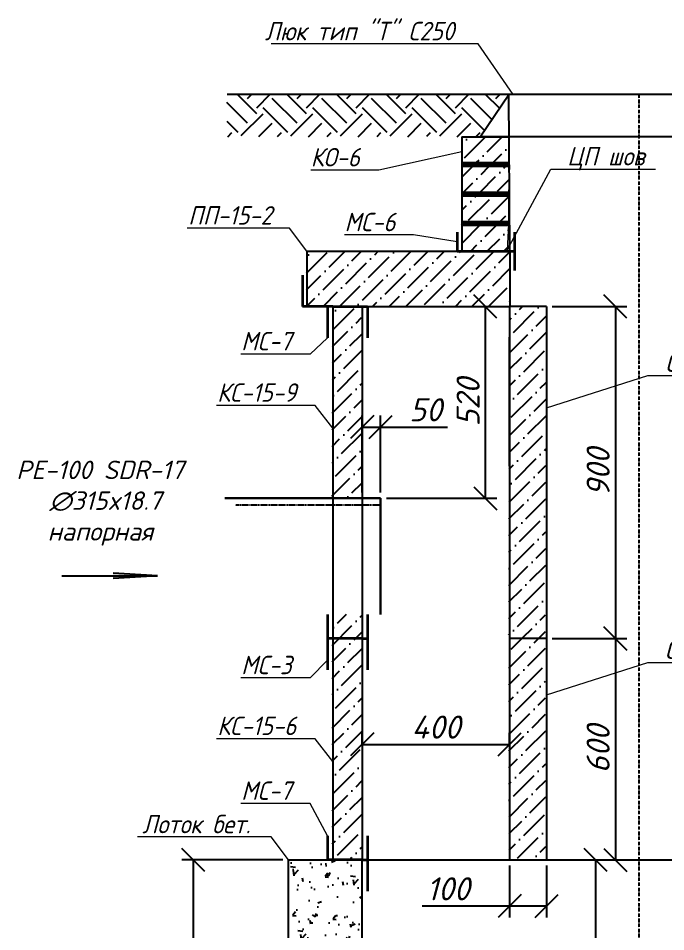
# Model space of a CAD drawing. Header units: millimetres. Extents: x 41890028 to 44740435, y 21258419 to 23626306.
# Drawn here: x 42554760 to 42589883, y 22032759 to 22082279 of the extents above; entities that cross this region are included whole.
import ezdxf
from ezdxf import colors
from ezdxf.entities.mleader import LeaderData, LeaderLine
from ezdxf.math import Vec2, Vec3

# ---------------------------------------------------------------- set-up
doc = ezdxf.new("R2010")
doc.units = ezdxf.units.MM
doc.linetypes.add('ACAD_ISO10W100', pattern=[18.5, 12, -3, 0.5, -3])
doc.linetypes.add('DASHED', pattern=[0.75, 0.5, -0.25])
doc.layers.add('ВК_К1_текст', color=34, linetype='Continuous')
doc.styles.add('note', font='isocpeur.ttf', dxfattribs={"width": 0.9, "oblique": 15})
doc.styles.get("Standard").update_dxf_attribs({"font": 'isocpeui.ttf'})
doc.dimstyles.new('ISO-25', dxfattribs={"dimtxt": 2.5, "dimasz": 2.5, "dimexe": 1.25, "dimexo": 0.625, "dimtad": 1, "dimtxsty": 'Standard', "dimcen": 2.5, "dimadec": 0, "dimazin": 0, "dimtfac": 1, "dimtmove": 0, "dimatfit": 3, "dimfxl": 1, "dimarcsym": 0})
pattern_1 = [(45, (-809614603.9085054, -416701475.3945185), (336.7596045400934, 1234.785216647009), [1587.5, -317.5, 0, -317.5])]
pattern_2 = [(45, (-809614603.9085054, -416699735.3945186), (336.7596045400934, 1234.785216647009), [1587.5, -317.5, 0, -317.5])]

# ---------------------------------------------------------------- blocks, each defined once
blk = doc.blocks.new('_Oblique')
at = {"color": 0, "linetype": 'ByBlock', "lineweight": -2}
blk.add_line((-0.5, -0.5), (0.5, 0.5), dxfattribs=at)
blk = doc.blocks.new('*D92')
at = {"color": 0, "lineweight": -2, "transparency": 16777216}
for p, q in [((42573415.75092819, 22042926.60467327), (42573415.75092819, 22043540.99379474)), ((42581415.75092819, 22042926.60467327), (42581415.75092819, 22043540.99379474)), ((42573415.75092819, 22042915.99379474), (42581415.75092819, 22042915.99379474))]:
    blk.add_line(p, q, dxfattribs=at)
at = {"layer": 'Defpoints', "color": 0, "transparency": 16777216}
for p in [(42573415.75092819, 22042614.10467327), (42581415.75092819, 22042915.99379474), (42581415.75092819, 22042614.10467327)]:
    blk.add_point(p, dxfattribs=at)
at = {"color": 0, "lineweight": -2, "transparency": 16777216, "xscale": 1250, "yscale": 1250, "zscale": 1250, "rotation": 180}
blk.add_blockref('_Oblique', (42573415.75092819, 22042915.99379474), dxfattribs=at)
at = {"color": 0, "lineweight": -2, "transparency": 16777216, "xscale": 1250, "yscale": 1250, "zscale": 1250}
blk.add_blockref('_Oblique', (42581415.75092819, 22042915.99379474), dxfattribs=at)
at = {"color": 0, "transparency": 16777216, "insert": (42577415.75092819, 22043853.49379474), "char_height": 1250, "attachment_point": 5}
blk.add_mtext('400', dxfattribs=at)
blk = doc.blocks.new('*D87')
at = {"color": 0, "lineweight": -2, "transparency": 16777216}
for p, q in [((42572128.25092819, 22066654.7186327), (42580723.78521302, 22066654.7186327)), ((42580098.78521302, 22056254.71863282), (42580098.78521302, 22066654.7186327)), ((42574728.25092819, 22056254.71863282), (42580723.78521302, 22056254.71863282))]:
    blk.add_line(p, q, dxfattribs=at)
at = {"layer": 'Defpoints', "color": 0, "transparency": 16777216}
for p in [(42571815.75092819, 22066654.7186327), (42580098.78521302, 22066654.7186327), (42574415.75092819, 22056254.71863282)]:
    blk.add_point(p, dxfattribs=at)
at = {"color": 0, "lineweight": -2, "transparency": 16777216, "xscale": 1250, "yscale": 1250, "zscale": 1250}
for p, rotation in [((42580098.78521302, 22066654.7186327), 90), ((42580098.78521302, 22056254.71863282), 270)]:
    blk.add_blockref('_Oblique', p, dxfattribs=dict(at, rotation=rotation))
at = {"color": 0, "transparency": 16777216, "insert": (42579161.28521302, 22061454.71863277), "char_height": 1250, "attachment_point": 5, "rotation": 90}
blk.add_mtext('520', dxfattribs=at)
blk = doc.blocks.new('*D88')
at = {"color": 0, "lineweight": -2, "transparency": 16777216}
for p, q in [((42573415.75092807, 22056567.17167396), (42573415.75092807, 22060741.38833845)), ((42574415.75092819, 22056567.21863282), (42574415.75092819, 22060741.38833845)), ((42573415.75092807, 22060116.38833845), (42574415.75092819, 22060116.38833845)), ((42574415.75092819, 22060116.38833845), (42578039.8039585, 22060116.38833845))]:
    blk.add_line(p, q, dxfattribs=at)
at = {"layer": 'Defpoints', "color": 0, "transparency": 16777216}
for p in [(42574415.75092819, 22060116.38833845), (42573415.75092807, 22056254.67167396), (42574415.75092819, 22056254.71863282)]:
    blk.add_point(p, dxfattribs=at)
at = {"color": 0, "lineweight": -2, "transparency": 16777216, "xscale": 1250, "yscale": 1250, "zscale": 1250, "rotation": 180}
blk.add_blockref('_Oblique', (42573415.75092807, 22060116.38833845), dxfattribs=at)
at = {"color": 0, "lineweight": -2, "transparency": 16777216, "xscale": 1250, "yscale": 1250, "zscale": 1250}
blk.add_blockref('_Oblique', (42574415.75092819, 22060116.38833845), dxfattribs=at)
at = {"color": 0, "transparency": 16777216, "insert": (42576852.77744334, 22061053.88833845), "char_height": 1250, "attachment_point": 5}
blk.add_mtext('50', dxfattribs=at)
blk = doc.blocks.new('*D91')
at = {"color": 0, "lineweight": -2, "transparency": 16777216}
for p, q in [((42583728.25092819, 22036654.71863264), (42586704.591216, 22036654.71863264)), ((42586079.591216, 22036654.71863264), (42586079.591216, 22019665.73949802)), ((42583728.25092819, 22019665.73949802), (42586704.591216, 22019665.73949802))]:
    blk.add_line(p, q, dxfattribs=at)
at = {"layer": 'Defpoints', "color": 0, "transparency": 16777216}
for p in [(42583415.75092819, 22036654.71863264), (42583415.75092819, 22019665.73949802), (42586079.591216, 22019665.73949802)]:
    blk.add_point(p, dxfattribs=at)
at = {"color": 0, "lineweight": -2, "transparency": 16777216, "xscale": 1250, "yscale": 1250, "zscale": 1250}
for p, rotation in [((42586079.591216, 22036654.71863264), 90), ((42586079.591216, 22019665.73949802), 270)]:
    blk.add_blockref('_Oblique', p, dxfattribs=dict(at, rotation=rotation))
at = {"color": 0, "transparency": 16777216, "insert": (42585142.09121599, 22028160.22906534), "char_height": 1250, "attachment_point": 5, "rotation": 90}
blk.add_mtext('850', dxfattribs=at)
blk = doc.blocks.new('*D95')
at = {"color": 0, "lineweight": -2, "transparency": 16777216}
for p, q in [((42583728.25092819, 22066654.7186327), (42587776.45117894, 22066654.7186327)), ((42587151.45117894, 22066654.7186327), (42587151.45117894, 22048654.7186327)), ((42583728.25092819, 22048654.7186327), (42587776.45117894, 22048654.7186327))]:
    blk.add_line(p, q, dxfattribs=at)
at = {"layer": 'Defpoints', "color": 0, "transparency": 16777216}
for p in [(42583415.75092819, 22066654.7186327), (42583415.75092819, 22048654.7186327), (42587151.45117894, 22048654.7186327)]:
    blk.add_point(p, dxfattribs=at)
at = {"color": 0, "lineweight": -2, "transparency": 16777216, "xscale": 1250, "yscale": 1250, "zscale": 1250}
for p, rotation in [((42587151.45117894, 22066654.7186327), 90), ((42587151.45117894, 22048654.7186327), 270)]:
    blk.add_blockref('_Oblique', p, dxfattribs=dict(at, rotation=rotation))
at = {"color": 0, "transparency": 16777216, "insert": (42586213.95117893, 22057654.71863271), "char_height": 1250, "attachment_point": 5, "rotation": 90}
blk.add_mtext('900', dxfattribs=at)
blk = doc.blocks.new('*D96')
at = {"color": 0, "lineweight": -2, "transparency": 16777216}
for p, q in [((42583728.25092819, 22048654.7186327), (42587776.45117894, 22048654.7186327)), ((42587151.45117894, 22048654.7186327), (42587151.45117894, 22036654.7186327)), ((42583728.25092819, 22036654.7186327), (42587776.45117894, 22036654.7186327))]:
    blk.add_line(p, q, dxfattribs=at)
at = {"layer": 'Defpoints', "color": 0, "transparency": 16777216}
for p in [(42583415.75092819, 22048654.7186327), (42583415.75092819, 22036654.7186327), (42587151.45117894, 22036654.7186327)]:
    blk.add_point(p, dxfattribs=at)
at = {"color": 0, "lineweight": -2, "transparency": 16777216, "xscale": 1250, "yscale": 1250, "zscale": 1250}
for p, rotation in [((42587151.45117894, 22048654.7186327), 90), ((42587151.45117894, 22036654.7186327), 270)]:
    blk.add_blockref('_Oblique', p, dxfattribs=dict(at, rotation=rotation))
at = {"color": 0, "transparency": 16777216, "insert": (42586213.95117893, 22042654.71863271), "char_height": 1250, "attachment_point": 5, "rotation": 90}
blk.add_mtext('600', dxfattribs=at)
blk = doc.blocks.new('*D97')
at = {"color": 0, "lineweight": -2, "transparency": 16777216}
for p, q in [((42569103.25092819, 22036654.7186327), (42563632.29902676, 22036654.7186327)), ((42564257.29902676, 22015654.7186327), (42564257.29902676, 22036654.7186327)), ((42569103.25092807, 22015654.7186327), (42563632.29902676, 22015654.7186327))]:
    blk.add_line(p, q, dxfattribs=at)
at = {"layer": 'Defpoints', "color": 0, "transparency": 16777216}
for p in [(42564257.29902676, 22036654.7186327), (42569415.75092819, 22036654.7186327), (42569415.75092807, 22015654.7186327)]:
    blk.add_point(p, dxfattribs=at)
at = {"color": 0, "lineweight": -2, "transparency": 16777216, "xscale": 1250, "yscale": 1250, "zscale": 1250}
for p, rotation in [((42564257.29902676, 22036654.7186327), 90), ((42564257.29902676, 22015654.7186327), 270)]:
    blk.add_blockref('_Oblique', p, dxfattribs=dict(at, rotation=rotation))
at = {"color": 0, "transparency": 16777216, "insert": (42563319.79902675, 22026154.71863271), "char_height": 1250, "attachment_point": 5, "rotation": 90}
blk.add_mtext('1050', dxfattribs=at)
blk = doc.blocks.new('_None')
blk = doc.blocks.new('*D93')
at = {"color": 0, "lineweight": -2, "transparency": 16777216}
for p, q in [((42581415.75092819, 22036342.2186327), (42581415.75092819, 22033522.07237059)), ((42583415.75092819, 22036342.2186327), (42583415.75092819, 22033522.07237059)), ((42581415.75092819, 22034147.07237059), (42576677.5880494, 22034147.07237059)), ((42583415.75092819, 22034147.07237059), (42581415.75092819, 22034147.07237059))]:
    blk.add_line(p, q, dxfattribs=at)
at = {"layer": 'Defpoints', "color": 0, "transparency": 16777216}
for p in [(42581415.75092819, 22036654.7186327), (42583415.75092819, 22036654.7186327), (42583415.75092819, 22034147.07237059)]:
    blk.add_point(p, dxfattribs=at)
at = {"color": 0, "lineweight": -2, "transparency": 16777216, "xscale": 1250, "yscale": 1250, "zscale": 1250, "rotation": 180}
blk.add_blockref('_Oblique', (42581415.75092819, 22034147.07237059), dxfattribs=at)
at = {"color": 0, "lineweight": -2, "transparency": 16777216, "xscale": 1250, "yscale": 1250, "zscale": 1250}
blk.add_blockref('_Oblique', (42583415.75092819, 22034147.07237059), dxfattribs=at)
at = {"color": 0, "transparency": 16777216, "insert": (42578072.47441304, 22035084.57237059), "char_height": 1250, "attachment_point": 5}
blk.add_mtext('100', dxfattribs=at)

msp = doc.modelspace()

# ---------------------------------------------------------------- hatches: boundary and pattern name
at = {"transparency": 33554534}
h = msp.add_hatch(dxfattribs=at)
h.set_pattern_fill('EARTH', color=256, scale=300, angle=45)
h.set_pattern_definition([(45, (-809614603.9085054, -416701475.3945185), (2.842170943040401e-13, 2694.076836320746), [1905, -1905]), (45, (-809615109.0479122, -416700970.2551117), (2.842170943040401e-13, 2694.076836320746), [1905, -1905]), (45, (-809615614.187319, -416700465.1157049), (2.842170943040401e-13, 2694.076836320746), [1905, -1905]), (135, (-809615614.187319, -416700128.3561003), (-2694.076836320746, 2.842170943040401e-13), [1905, -1905]), (135, (-809615109.0479122, -416699623.2166935), (-2694.076836320746, 2.842170943040401e-13), [1905, -1905]), (135, (-809614603.9085054, -416699118.0772867), (-2694.076836320746, 2.842170943040401e-13), [1905, -1905])])
h.paths.add_polyline_path([(42579815.75092819, 22075854.71863282), (42581375.55911306, 22078154.71863282), (42566091.97378746, 22078154.71863282), (42566091.97378746, 22075854.71863282)])
at = {"transparency": 33554539}
h = msp.add_hatch(dxfattribs=at)
h.set_pattern_fill('ANSI36', color=256, scale=200)
h.set_pattern_definition([(45, (5031.486268930137, 0), (336.7596045400934, 1234.785216647009), [1587.5, -317.5, 0, -317.5])])
h.paths.add_polyline_path([(42581433.39195135, 22069654.7186327), (42581423.86654269, 22071054.7186327), (42578825.73568252, 22071054.7186327), (42578825.73568252, 22069654.7186327)])
h.paths.add_polyline_path([(42581422.50577003, 22071254.71863282), (42581412.98036136, 22072654.7186327), (42578825.73568252, 22072654.7186327), (42578825.73568252, 22071254.7186327)])
h.paths.add_polyline_path([(42578825.73568252, 22074254.7186327), (42578825.73568252, 22072854.7186327), (42581411.6195887, 22072854.71863264), (42581402.09418004, 22074254.7186327)])
h.paths.add_polyline_path([(42578825.73568252, 22075854.7186327), (42578825.73568252, 22074454.7186327), (42581400.73340737, 22074454.71863282), (42581391.20799872, 22075854.71863282)])
h = msp.add_hatch()
h.set_pattern_fill('ANSI31', color=256, scale=20)
h.set_pattern_definition([(45, (-809614603.9085054, -416701475.3945185), (-44.90128060534576, 44.90128060534577), [])])
h.paths.add_polyline_path([(42581400.73340729, 22074454.71863282), (42578825.73568252, 22074454.7186327), (42578825.73568252, 22074254.7186327), (42581402.09418002, 22074254.7186327)])
h.paths.add_polyline_path([(42581411.61958876, 22072854.71863264), (42578825.73568252, 22072854.7186327), (42578825.73568252, 22072654.7186327), (42581412.98036125, 22072654.7186327)])
h.paths.add_polyline_path([(42581422.50577, 22071254.71863282), (42578825.73568252, 22071254.7186327), (42578825.73568252, 22071054.7186327), (42581423.86654273, 22071054.7186327)])
h = msp.add_hatch(dxfattribs=at)
h.set_pattern_fill('ANSI36', color=256, scale=200)
h.set_pattern_definition(pattern_1)
h.paths.add_polyline_path([(42581433.39195135, 22066654.71863264), (42581433.39195135, 22069654.71863258), (42570415.75092819, 22069654.71863264), (42570415.75092819, 22066654.71863264)])
h.paths.add_polyline_path([(42595415.75092819, 22069654.71863264), (42595415.75092819, 22066654.71863264), (42606415.75092819, 22066654.71863264), (42606415.75092819, 22069654.71863264)])
h = msp.add_hatch(dxfattribs=at)
h.set_pattern_fill('ANSI36', color=256, scale=200)
h.set_pattern_definition(pattern_1)
h.paths.add_polyline_path([(42573415.75092807, 22066654.7186327), (42571815.75092807, 22066654.7186327), (42571815.75092807, 22056254.57190299), (42573415.75092807, 22056254.66219825)])
h.paths.add_polyline_path([(42573415.75092807, 22049954.71863282), (42571815.75092807, 22049954.71863282), (42571815.75092807, 22048654.7186327), (42573415.75092807, 22048654.7186327)])
h.paths.add_polyline_path([(42573415.75092807, 22048654.7186327), (42571815.75092807, 22048654.7186327), (42571815.75092807, 22036654.7186327), (42573415.75092807, 22036654.7186327)])
h = msp.add_hatch(dxfattribs=at)
h.set_pattern_fill('ANSI36', color=256, scale=200)
h.set_pattern_definition(pattern_2)
h.paths.add_polyline_path([(42583415.75092819, 22066654.7186327), (42581415.75092819, 22066654.7186327), (42581415.75092819, 22048654.71863264), (42583415.75092819, 22048654.71863264)])
h = msp.add_hatch()
h.set_pattern_fill('ANSI31', color=256, scale=1.066666666666667)
h.set_pattern_definition([(44.99999999999999, (41132879.22255984, 17063383.97369707), (-0.09428090415820634, 0.09428090415820635), [])])
h.paths.add_polyline_path([(42562311.79059461, 22052054.91738898), (42559905.86398867, 22052054.91738898), (42559905.86398867, 22051910.80637688)])
h.paths.add_polyline_path([(42559905.86398867, 22052199.02840102), (42559905.86398867, 22052054.91738898), (42562311.79059461, 22052054.91738898)])
h = msp.add_hatch(dxfattribs=at)
h.set_pattern_fill('ANSI36', color=256, scale=200)
h.set_pattern_definition(pattern_2)
h.paths.add_polyline_path([(42583415.75092819, 22048654.71863264), (42581415.75092819, 22048654.71863264), (42581415.75092819, 22036654.71863264), (42583415.75092819, 22036654.71863264)])
at = {"transparency": 33554567}
h = msp.add_hatch(dxfattribs=at)
h.set_pattern_fill('AR-CONC', color=256, scale=12)
h.set_pattern_definition([(49.99999999999999, (-809614603.9085054, -416701475.3945185), (2186.216027952048, -191.269026466837), [228.6, -2514.6]), (355, (-809614603.9085054, -416701475.3945185), (-422.9210570996321, 2292.682142868422), [182.88, -2011.68701004]), (100.4514447, (-809614421.7244214, -416701491.3335605), (1763.294965084239, 2101.413022946341), [194.2801056, -2137.0829352]), (46.18420000000002, (-809614603.9085054, -416700865.7945185), (3252.948490705558, -504.5079351927257), [342.8999999999995, -3771.899999999996]), (96.63555760999992, (-809614332.8297055, -416700907.8365185), (2848.849608618036, 2969.113495172658), [291.42027768, -3205.62729792]), (351.1841511700001, (-809614603.9085054, -416700865.7945185), (2848.849608779724, 2969.113495026391), [274.31960484, -3017.51678304]), (21, (-809614299.1085055, -416701018.1945185), (1819.37269522959, -1227.182378245051), [228.6, -2514.6]), (326.0000000000001, (-809614299.1085055, -416701018.1945185), (741.6243401717647, 2210.255593467831), [182.88, -2011.68]), (71.45144499999999, (-809614147.4941143, -416701120.4597173), (2560.997031344594, 983.0732266308628), [194.2801056, -2137.0792512]), (37.50000000000001, (-809614603.9085054, -416701475.3945185), (37.0632390071018, 1014.660466477837), [0, -1987.296, 0, -2042.16, 0, -2019.3]), (7.499999999999999, (-809614603.9085054, -416701475.3945185), (801.8359501236689, 1202.166897817434), [0, -1164.336, 0, -1941.576, 0, -769.62]), (327.5, (-809615283.6125054, -416701475.3945185), (1627.087142002457, -68.74492791208132), [0, -762, 0, -2377.44, 0, -3154.679999999999]), (317.5, (-809615588.4125054, -416701475.3945185), (1777.550176632217, 305.1178923999963), [0, -990.5999999999999, 0, -1578.864, 0, -2240.28])])
h.paths.add_polyline_path([(42569415.75092807, 22015654.7186327), (42588415.75092819, 22015654.7186327), (42588415.75092819, 22019498.84597242), (42584415.75092819, 22019665.73949802), (42584403.27030328, 22019665.73949802), (42584403.27030328, 22019286.20302165), (42573415.75092819, 22019286.20302165), (42573415.75092819, 22019665.73949802), (42573415.75092819, 22036654.7186327), (42569415.75092807, 22036654.7186327)])

# ---------------------------------------------------------------- linework, layer by layer
for p, q in [((42579815.75092819, 22078154.71863282), (42566091.97378746, 22078154.71863282)), ((42597015.75092819, 22078154.71863282), (42579815.75092819, 22078154.71863282)), ((42579815.75092819, 22075854.71863282), (42581375.55911306, 22078154.71863282)), ((42581433.39195135, 22069654.71863264), (42581375.55911306, 22078154.71863282)), ((42578825.73568252, 22075854.7186327), (42578825.73568252, 22069654.71863264)), ((42578825.73568252, 22075854.7186327), (42581400.73340765, 22075854.71863282)), ((42597015.75092819, 22075854.71863282), (42579815.75092819, 22075854.71863282)), ((42578825.73568252, 22074454.7186327), (42581400.73340765, 22074454.71863282)), ((42578825.73568252, 22074254.7186327), (42581402.09418014, 22074254.7186327)), ((42578825.73568252, 22072854.7186327), (42581411.61958888, 22072854.71863264)), ((42578825.73568252, 22072654.7186327), (42581412.98036161, 22072654.7186327)), ((42578825.73568252, 22071254.7186327), (42581422.50577024, 22071254.71863282)), ((42578825.73568252, 22071054.7186327), (42581423.86654285, 22071054.7186327)), ((42570415.75092819, 22069654.71863264), (42581433.39195147, 22069654.71863264)), ((42570415.75092819, 22069654.71863264), (42570415.75092819, 22066654.71863264)), ((42571815.75092807, 22069654.7186327), (42581433.39195135, 22069654.7186327)), ((42581433.39195135, 22069654.71863264), (42581433.39195135, 22066654.71863264)), ((42570415.75092819, 22066654.71863264), (42581433.39195135, 22066654.71863264)), ((42571815.75092807, 22066654.7186327), (42571815.75092807, 22036654.71863264)), ((42573415.75092807, 22066654.71863264), (42573415.75092807, 22036654.71863264)), ((42581415.75092819, 22066654.7186327), (42581415.75092819, 22048654.7186327)), ((42583415.75092819, 22066654.7186327), (42581415.75092819, 22066654.7186327)), ((42583415.75092819, 22066654.7186327), (42583415.75092819, 22048654.7186327)), ((42581415.75092819, 22057994.7186327), (42581415.75092819, 22064994.7186327)), ((42581415.75092819, 22061027.22582519), (42581415.75092819, 22057994.7186327)), ((42557127.33648232, 22052054.91738898), (42562311.79059461, 22052054.91738898)), ((42562311.79059461, 22052054.91738898), (42559905.86398867, 22052199.02840102)), ((42562311.79059461, 22052054.91738898), (42559905.86398867, 22051910.80637688)), ((42573415.75092795, 22048654.7186327), (42571815.75092807, 22048654.7186327)), ((42581415.75092819, 22048654.71863264), (42581415.75092819, 22036654.71863264)), ((42583415.75092819, 22048654.71863264), (42581415.75092819, 22048654.71863264)), ((42583415.75092819, 22048654.71863264), (42583415.75092819, 22036654.71863264)), ((42569415.75092807, 22015654.7186327), (42569415.75092807, 22036654.7186327)), ((42569415.75092819, 22036654.7186327), (42607095.34802034, 22036654.7186327)), ((42573415.75092819, 22019665.73949802), (42573415.75092819, 22036654.7186327)), ((42581415.75092819, 22036654.71863264), (42583415.75092819, 22036654.71863264))]:
    msp.add_line(p, q)
at = {"color": 1, "linetype": 'ACAD_ISO10W100', "ltscale": 15}
msp.add_line((42588415.75092819, 22078154.71863282), (42588415.75092819, 22015654.71863282), dxfattribs=at)
at = {"lineweight": 35}
for p, q in [((42578575.58729163, 22070678.24025095), (42578575.58729163, 22069645.88037813)), ((42581693.18601993, 22068613.52050531), (42581693.18601993, 22070678.24025095)), ((42570181.97948828, 22068347.04688406), (42570181.97948828, 22066654.71863264)), ((42571815.75092819, 22066654.71863264), (42570181.97948828, 22066654.71863264)), ((42571532.08859149, 22066654.71863264), (42571532.08859149, 22064962.39038128)), ((42571815.75092843, 22066654.71863264), (42573415.75092819, 22066654.71863264)), ((42573415.75092819, 22066654.71863264), (42573699.41326502, 22066654.71863264)), ((42573699.41326502, 22066654.71863264), (42573699.41326502, 22064962.39038128)), ((42571532.08859149, 22049954.71863282), (42571532.08859149, 22046962.39038134)), ((42573699.41326502, 22049954.71863282), (42573699.41326502, 22046962.39038134)), ((42571815.75092819, 22048654.7186327), (42571532.08859149, 22048654.7186327)), ((42573415.75092807, 22048654.7186327), (42571815.75092819, 22048654.7186327)), ((42573415.75092819, 22048654.7186327), (42573699.41326502, 22048654.7186327)), ((42571532.08859149, 22037954.71863282), (42571532.08859149, 22036654.7186327)), ((42573699.41326502, 22037954.71863282), (42573699.41326502, 22034962.39038134)), ((42571815.75092819, 22036654.7186327), (42571532.08859149, 22036654.7186327)), ((42573415.75092807, 22036654.7186327), (42571815.75092819, 22036654.7186327)), ((42573415.75092819, 22036654.7186327), (42573699.41326502, 22036654.7186327))]:
    msp.add_line(p, q, dxfattribs=at)
at = {"lineweight": 30}
for p, q in [((42565963.5645707, 22056254.24163747), (42574415.75092819, 22056254.71863282)), ((42574415.75092819, 22056254.71863282), (42574415.75092819, 22049954.71863282))]:
    msp.add_line(p, q, dxfattribs=at)
at = {"linetype": 'DASHED', "ltscale": 100}
msp.add_line((42574415.75092819, 22055884.7186327), (42566536.92191663, 22055884.71863282), dxfattribs=at)
at = {"lineweight": 35}
msp.add_lwpolyline([(42578575.58729163, 22069645.88037813), (42581693.18601993, 22069645.88037813)], dxfattribs=at)

# ---------------------------------------------------------------- texts
at = {"insert": (38359351.97469941, 22058295.99293387), "char_height": 1000, "width": 8400000, "attachment_point": 1}
msp.add_mtext('\\pi4.1953e+006;PE-100 SDR-17\\P\\pi4.1971e+006;∅315x18.7\\P\\pi4.197e+006;напорная', dxfattribs=at)

# ---------------------------------------------------------------- dimensions: what is measured, and where the dimension line sits
for base, p1, p2, picture, middle in [((42580098.78521302, 22066654.7186327), (42574415.75092819, 22056254.71863282), (42571815.75092819, 22066654.7186327), '*D87', (42579161.28521302, 22061454.71863277)), ((42587151.45117894, 22048654.7186327), (42583415.75092819, 22066654.7186327), (42583415.75092819, 22048654.7186327), '*D95', (42586213.95117893, 22057654.71863271)), ((42587151.45117894, 22036654.7186327), (42583415.75092819, 22048654.7186327), (42583415.75092819, 22036654.7186327), '*D96', (42586213.95117893, 22042654.71863271)), ((42564257.29902676, 22036654.7186327), (42569415.75092807, 22015654.7186327), (42569415.75092819, 22036654.7186327), '*D97', (42563319.79902675, 22026154.71863271))]:
    dim = msp.add_linear_dim(base=base, p1=p1, p2=p2, angle=90, dimstyle='ISO-25', override={"dimscale": 500.0000000000001, "dimlfac": 0.05, "dimblk1": 'Oblique', "dimblk2": 'Oblique', "dimsah": 1})
    dim.commit()
    dim.dimension.update_dxf_attribs({"geometry": picture, "text_midpoint": middle})
for base, p1, p2, picture, middle in [((42574415.75092819, 22060116.38833845), (42573415.75092807, 22056254.67167396), (42574415.75092819, 22056254.71863282), '*D88', (42576852.77744334, 22061053.88833845)), ((42581415.75092819, 22042915.99379474), (42573415.75092819, 22042614.10467327), (42581415.75092819, 22042614.10467327), '*D92', (42577415.75092819, 22043853.49379474))]:
    dim = msp.add_linear_dim(base=base, p1=p1, p2=p2, dimstyle='ISO-25', override={"dimscale": 500.0000000000001, "dimlfac": 0.05, "dimblk1": 'Oblique', "dimblk2": 'Oblique', "dimsah": 1})
    dim.commit()
    dim.dimension.update_dxf_attribs({"geometry": picture, "text_midpoint": middle})
dim = msp.add_linear_dim(base=(42586079.591216, 22019665.73949802), p1=(42583415.75092819, 22036654.71863264), p2=(42583415.75092819, 22019665.73949802), angle=90, text='850', dimstyle='ISO-25', override={"dimscale": 500.0000000000001, "dimdec": 0, "dimlfac": 0.05, "dimblk1": 'Oblique', "dimblk2": 'Oblique', "dimsah": 1})
dim.commit()
dim.dimension.update_dxf_attribs({"geometry": '*D91', "text_midpoint": (42585142.09121599, 22028160.22906534)})
dim = msp.add_linear_dim(base=(42583415.75092819, 22034147.07237059), p1=(42581415.75092819, 22036654.7186327), p2=(42583415.75092819, 22036654.7186327), dimstyle='ISO-25', override={"dimscale": 500.0000000000001, "dimlfac": 0.05, "dimblk1": 'Oblique', "dimblk2": 'Oblique', "dimsah": 1})
dim.commit()
dim.dimension.update_dxf_attribs({"geometry": '*D93', "text_midpoint": (42578072.47441304, 22034147.07237059), "dimtype": 160})

# ---------------------------------------------------------------- leaders
at = {"layer": 'ВК_К1_текст', "color": 0, "linetype": 'Continuous'}
ml = msp.add_multileader_mtext('Standard', dxfattribs=at)
ml.set_content('Люк тип "Т" С250', style='note')
ml.set_leader_properties(lineweight=15)
ml.set_arrow_properties(name='NONE')
ml.build(insert=Vec2(0, 0))
ml.multileader.update_dxf_attribs({"text_left_attachment_type": 6, "text_right_attachment_type": 6, "dogleg_length": 0.1, "arrow_head_size": 1000, "scale": 20})
ctx = ml.context
ctx.base_point, ctx.scale, ctx.char_height, ctx.arrow_head_size, ctx.landing_gap_size, ctx.plane_origin = Vec3(42566882.47204243, 22080884.37251169), 20, 1000, 1000, 800, Vec3(42545108.07279066, 21507616.76084316)
ctx.left_attachment, ctx.right_attachment, ctx.text_align_type = 6, 6, 1
notes = []
notes.append((ctx, [(1, (1, 1, 0), (42579700.03832761, 22080884.37251169), (-1, 0), 40, [(0, [(42581613.31726889, 22078154.71863282)], 0, [])])]))
ctx.mtext.insert, ctx.mtext.alignment, ctx.mtext.flow_direction = Vec3(42573271.25518505, 22082084.37251169), 2, 5
ml = msp.add_multileader_mtext('Standard', dxfattribs=at)
ml.set_content('КО-6', style='note')
ml.set_leader_properties(lineweight=15)
ml.set_arrow_properties(name='NONE')
ml.build(insert=Vec2(0, 0))
ml.multileader.update_dxf_attribs({"text_left_attachment_type": 6, "text_right_attachment_type": 6, "dogleg_length": 0.1, "arrow_head_size": 1000, "scale": 20})
ctx = ml.context
ctx.base_point, ctx.scale, ctx.char_height, ctx.arrow_head_size, ctx.landing_gap_size, ctx.plane_origin = Vec3(42569625.45538578, 22074044.84134984), 20, 1000, 1000, 800, Vec3(42542320.49120429, 21500192.53910804)
ctx.left_attachment, ctx.right_attachment, ctx.text_align_type = 6, 6, 1
notes.append((ctx, [(1, (1, 1, 0), (42574321.35377064, 22074044.84134984), (-1, 0), 40, [(3, [(42578825.73568252, 22070730.4968977), (42578825.73568252, 22072001.21156686), (42578825.73568252, 22073460.15077659), (42578825.73568252, 22075029.85094153)], 0, [])])]))
ctx.mtext.insert, ctx.mtext.alignment, ctx.mtext.flow_direction = Vec3(42571953.40457812, 22075244.84134984), 2, 5
ml = msp.add_multileader_mtext('Standard', dxfattribs=at)
ml.set_content('ЦП шов ', style='note')
ml.set_leader_properties(lineweight=15)
ml.set_arrow_properties(name='NONE')
ml.build(insert=Vec2(0, 0))
ml.multileader.update_dxf_attribs({"text_left_attachment_type": 6, "text_right_attachment_type": 6, "dogleg_length": 0.1, "arrow_head_size": 1000, "scale": 20})
ctx = ml.context
ctx.base_point, ctx.scale, ctx.char_height, ctx.arrow_head_size, ctx.landing_gap_size, ctx.plane_origin = Vec3(42583697.40420714, 22074101.28758967), 20, 1000, 1000, 800, Vec3(42551833.48667327, 21500573.98468793)
ctx.left_attachment, ctx.right_attachment, ctx.text_align_type = 6, 6, 1
notes.append((ctx, [(0, (1, 1, 0), (42583657.40420714, 22074101.28758967), (1, 0), 40, [(3, [(42581401.59356299, 22074328.29698873), (42581348.9888666, 22072717.8668989), (42581357.25883606, 22071125.04262883), (42581288.04278687, 22069712.53808749)], 0, [])])]))
ctx.mtext.insert, ctx.mtext.alignment, ctx.mtext.flow_direction = Vec3(42586638.17372265, 22075301.28758967), 2, 5
ml = msp.add_multileader_mtext('Standard', dxfattribs=at)
ml.set_content('ПП-15-2', style='note')
ml.set_leader_properties(lineweight=15)
ml.set_arrow_properties(name='NONE')
ml.build(insert=Vec2(0, 0))
ml.multileader.update_dxf_attribs({"text_left_attachment_type": 6, "text_right_attachment_type": 6, "dogleg_length": 0.1, "arrow_head_size": 1000, "scale": 20})
ctx = ml.context
ctx.base_point, ctx.scale, ctx.char_height, ctx.arrow_head_size, ctx.landing_gap_size, ctx.plane_origin = Vec3(42563067.41248963, 22070894.44762862), 20, 1000, 1000, 800, Vec3(42533910.50644997, 21499116.76084298)
ctx.left_attachment, ctx.right_attachment, ctx.text_align_type = 6, 6, 1
notes.append((ctx, [(1, (1, 1, 0), (42569473.31087449, 22070894.44762862), (-1, 0), 40, [(0, [(42570415.75092819, 22069654.71863264)], 0, [])])]))
ctx.mtext.insert, ctx.mtext.alignment, ctx.mtext.flow_direction = Vec3(42566250.36168197, 22072094.44762862), 2, 5
ml = msp.add_multileader_mtext('Standard', dxfattribs=at)
ml.set_content('МС-6', style='note')
ml.set_leader_properties(lineweight=15)
ml.set_arrow_properties(name='NONE')
ml.build(insert=Vec2(0, 0))
ml.multileader.update_dxf_attribs({"text_left_attachment_type": 6, "text_right_attachment_type": 6, "dogleg_length": 0.1, "arrow_head_size": 1000, "scale": 20})
ctx = ml.context
ctx.base_point, ctx.scale, ctx.char_height, ctx.arrow_head_size, ctx.landing_gap_size, ctx.plane_origin = Vec3(42571509.94731341, 22070533.77193553), 20, 1000, 1000, 800, Vec3(42540643.04127386, 21498756.08514989)
ctx.left_attachment, ctx.right_attachment, ctx.text_align_type = 6, 6, 1
notes.append((ctx, [(1, (1, 1, 0), (42576205.84569827, 22070533.77193553), (-1, 0), 40, [(0, [(42578575.58729163, 22070162.06031454)], 0, [])])]))
ctx.mtext.insert, ctx.mtext.alignment, ctx.mtext.flow_direction = Vec3(42573837.89650574, 22071733.77193553), 2, 5
ml = msp.add_multileader_mtext('Standard', dxfattribs=at)
ml.set_content('МС-7', style='note')
ml.set_leader_properties(lineweight=15)
ml.set_arrow_properties(name='NONE')
ml.build(insert=Vec2(0, 0))
ml.multileader.update_dxf_attribs({"text_left_attachment_type": 6, "text_right_attachment_type": 6, "dogleg_length": 0.1, "arrow_head_size": 1000, "scale": 20})
ctx = ml.context
ctx.base_point, ctx.scale, ctx.char_height, ctx.arrow_head_size, ctx.landing_gap_size, ctx.plane_origin = Vec3(42565893.7501528, 22064075.82510513), 20, 1000, 1000, 800, Vec3(42535026.84411314, 21492298.1383195)
ctx.left_attachment, ctx.right_attachment, ctx.text_align_type = 6, 6, 1
notes.append((ctx, [(1, (1, 1, 0), (42570589.64853767, 22064075.82510513), (-1, 0), 40, [(0, [(42571532.08859149, 22064962.39038128)], 0, [])])]))
ctx.mtext.insert, ctx.mtext.alignment, ctx.mtext.flow_direction = Vec3(42568221.69934514, 22065275.82510513), 2, 5
ml = msp.add_multileader_mtext('Standard', dxfattribs=at)
ml.set_content('{\\fISOCPEUR|b0|i1|c204|p34;\\Q0;\\W1;СР 12-01}', style='note')
ml.set_leader_properties(lineweight=15)
ml.set_arrow_properties(name='NONE')
ml.build(insert=Vec2(0, 0))
ml.multileader.update_dxf_attribs({"text_left_attachment_type": 6, "text_right_attachment_type": 6, "dogleg_length": 0.1, "arrow_head_size": 1000, "scale": 20})
ctx = ml.context
ctx.base_point, ctx.scale, ctx.char_height, ctx.arrow_head_size, ctx.landing_gap_size, ctx.plane_origin = Vec3(42588955.88746861, 22062907.01571525), 20, 1000, 1000, 800, Vec3(42560235.29568389, 21490619.41094816)
ctx.left_attachment, ctx.right_attachment, ctx.text_align_type = 6, 6, 1
notes.append((ctx, [(0, (1, 1, 0), (42588915.88746861, 22062907.01571525), (1, 0), 40, [(0, [(42583415.75092819, 22061157.36873788)], 0, [])])]))
ctx.mtext.insert, ctx.mtext.alignment, ctx.mtext.flow_direction = Vec3(42592439.59958985, 22064107.01571525), 2, 5
ml = msp.add_multileader_mtext('Standard', dxfattribs=at)
ml.set_content('КС-15-9', style='note')
ml.set_leader_properties(lineweight=15)
ml.set_arrow_properties(name='NONE')
ml.build(insert=Vec2(0, 0))
ml.multileader.update_dxf_attribs({"text_left_attachment_type": 6, "text_right_attachment_type": 6, "dogleg_length": 0.1, "arrow_head_size": 1000, "scale": 20})
ctx = ml.context
ctx.base_point, ctx.scale, ctx.char_height, ctx.arrow_head_size, ctx.landing_gap_size, ctx.plane_origin = Vec3(42564557.41248939, 22061288.78640998), 20, 1000, 1000, 800, Vec3(42535310.50644985, 21489511.0996244)
ctx.left_attachment, ctx.right_attachment, ctx.text_align_type = 6, 6, 1
notes.append((ctx, [(1, (1, 1, 0), (42570873.31087425, 22061288.78640998), (-1, 0), 40, [(0, [(42571815.75092807, 22060049.05741406)], 0, [])])]))
ctx.mtext.insert, ctx.mtext.alignment, ctx.mtext.flow_direction = Vec3(42567695.36168173, 22062488.78640998), 2, 5
ml = msp.add_multileader_mtext('Standard', dxfattribs=at)
ml.set_content('{\\fISOCPEUR|b0|i1|c204|p34;\\Q0;\\W1;СР 12-03}', style='note')
ml.set_leader_properties(lineweight=15)
ml.set_arrow_properties(name='NONE')
ml.build(insert=Vec2(0, 0))
ml.multileader.update_dxf_attribs({"text_left_attachment_type": 6, "text_right_attachment_type": 6, "dogleg_length": 0.1, "arrow_head_size": 1000, "scale": 20})
ctx = ml.context
ctx.base_point, ctx.scale, ctx.char_height, ctx.arrow_head_size, ctx.landing_gap_size, ctx.plane_origin = Vec3(42588955.88746861, 22047346.92579466), 20, 1000, 1000, 800, Vec3(42560235.29568389, 21475059.32102758)
ctx.left_attachment, ctx.right_attachment, ctx.text_align_type = 6, 6, 1
notes.append((ctx, [(0, (1, 1, 0), (42588915.88746861, 22047346.92579466), (1, 0), 40, [(0, [(42583415.75092819, 22045597.27881724)], 0, [])])]))
ctx.mtext.insert, ctx.mtext.alignment, ctx.mtext.flow_direction = Vec3(42592520.28140798, 22048546.92579466), 2, 5
ml = msp.add_multileader_mtext('Standard', dxfattribs=at)
ml.set_content('МС-3', style='note')
ml.set_leader_properties(lineweight=15)
ml.set_arrow_properties(name='NONE')
ml.build(insert=Vec2(0, 0))
ml.multileader.update_dxf_attribs({"text_left_attachment_type": 6, "text_right_attachment_type": 6, "dogleg_length": 0.1, "arrow_head_size": 1000, "scale": 20})
ctx = ml.context
ctx.base_point, ctx.scale, ctx.char_height, ctx.arrow_head_size, ctx.landing_gap_size, ctx.plane_origin = Vec3(42565893.7501528, 22046518.0460642), 20, 1000, 1000, 800, Vec3(42535026.84411314, 21474740.35927856)
ctx.left_attachment, ctx.right_attachment, ctx.text_align_type = 6, 6, 1
notes.append((ctx, [(1, (1, 1, 0), (42570589.64853767, 22046518.0460642), (-1, 0), 40, [(0, [(42571532.08859149, 22047474.06813002)], 0, [])])]))
ctx.mtext.insert, ctx.mtext.alignment, ctx.mtext.flow_direction = Vec3(42568221.69934514, 22047718.0460642), 2, 5
ml = msp.add_multileader_mtext('Standard', dxfattribs=at)
ml.set_content('КС-15-6', style='note')
ml.set_leader_properties(lineweight=15)
ml.set_arrow_properties(name='NONE')
ml.build(insert=Vec2(0, 0))
ml.multileader.update_dxf_attribs({"text_left_attachment_type": 6, "text_right_attachment_type": 6, "dogleg_length": 0.1, "arrow_head_size": 1000, "scale": 20})
ctx = ml.context
ctx.base_point, ctx.scale, ctx.char_height, ctx.arrow_head_size, ctx.landing_gap_size, ctx.plane_origin = Vec3(42564557.41248939, 22043219.6322304), 20, 1000, 1000, 800, Vec3(42535310.50644985, 21471441.94544483)
ctx.left_attachment, ctx.right_attachment, ctx.text_align_type = 6, 6, 1
notes.append((ctx, [(1, (1, 1, 0), (42570873.31087425, 22043219.6322304), (-1, 0), 40, [(0, [(42571815.75092807, 22041979.90323449)], 0, [])])]))
ctx.mtext.insert, ctx.mtext.alignment, ctx.mtext.flow_direction = Vec3(42567695.36168173, 22044419.6322304), 2, 5
ml = msp.add_multileader_mtext('Standard', dxfattribs=at)
ml.set_content('МС-7', style='note')
ml.set_leader_properties(lineweight=15)
ml.set_arrow_properties(name='NONE')
ml.build(insert=Vec2(0, 0))
ml.multileader.update_dxf_attribs({"text_left_attachment_type": 6, "text_right_attachment_type": 6, "dogleg_length": 0.1, "arrow_head_size": 1000, "scale": 20})
ctx = ml.context
ctx.base_point, ctx.scale, ctx.char_height, ctx.arrow_head_size, ctx.landing_gap_size, ctx.plane_origin = Vec3(42565893.7501528, 22039705.58212662), 20, 1000, 1000, 800, Vec3(42535026.84411314, 21467927.89534104)
ctx.left_attachment, ctx.right_attachment, ctx.text_align_type = 6, 6, 1
notes.append((ctx, [(1, (1, 1, 0), (42570589.64853767, 22039705.58212662), (-1, 0), 40, [(0, [(42571532.08859149, 22037954.71863282)], 0, [])])]))
ctx.mtext.insert, ctx.mtext.alignment, ctx.mtext.flow_direction = Vec3(42568221.69934514, 22040905.58212662), 2, 5
ml = msp.add_multileader_mtext('Standard', dxfattribs=at)
ml.set_content('Лоток бет.', style='note')
ml.set_leader_properties(lineweight=15)
ml.set_arrow_properties(name='NONE')
ml.build(insert=Vec2(0, 0))
ml.multileader.update_dxf_attribs({"text_left_attachment_type": 6, "text_right_attachment_type": 6, "dogleg_length": 0.1, "arrow_head_size": 1000, "scale": 20})
ctx = ml.context
ctx.base_point, ctx.scale, ctx.char_height, ctx.arrow_head_size, ctx.landing_gap_size, ctx.plane_origin = Vec3(42560405.16930319, 22037894.44762868), 20, 1000, 1000, 800, Vec3(42532910.50644997, 21466116.76084304)
ctx.left_attachment, ctx.right_attachment, ctx.text_align_type = 6, 6, 1
notes.append((ctx, [(1, (1, 1, 0), (42568473.31087449, 22037894.44762868), (-1, 0), 40, [(0, [(42569415.75092819, 22036654.7186327)], 0, [])])]))
ctx.mtext.insert, ctx.mtext.alignment, ctx.mtext.flow_direction = Vec3(42564419.24008873, 22039094.44762868), 2, 5
for ctx, leaders in notes:
    for number, flags, end, landing, length, lines in leaders:
        leader = LeaderData()
        leader.index, (leader.has_last_leader_line, leader.has_dogleg_vector, leader.attachment_direction) = number, flags
        leader.last_leader_point, leader.dogleg_vector, leader.dogleg_length = Vec3(end), Vec3(landing), length
        for number, points, colour, breaks in lines:
            line = LeaderLine()
            line.index, line.vertices, line.color, line.breaks = number, Vec3.list(points), colors.encode_raw_color(colour), breaks
            leader.lines.append(line)
        ctx.leaders.append(leader)

doc.saveas('drawing.dxf')
